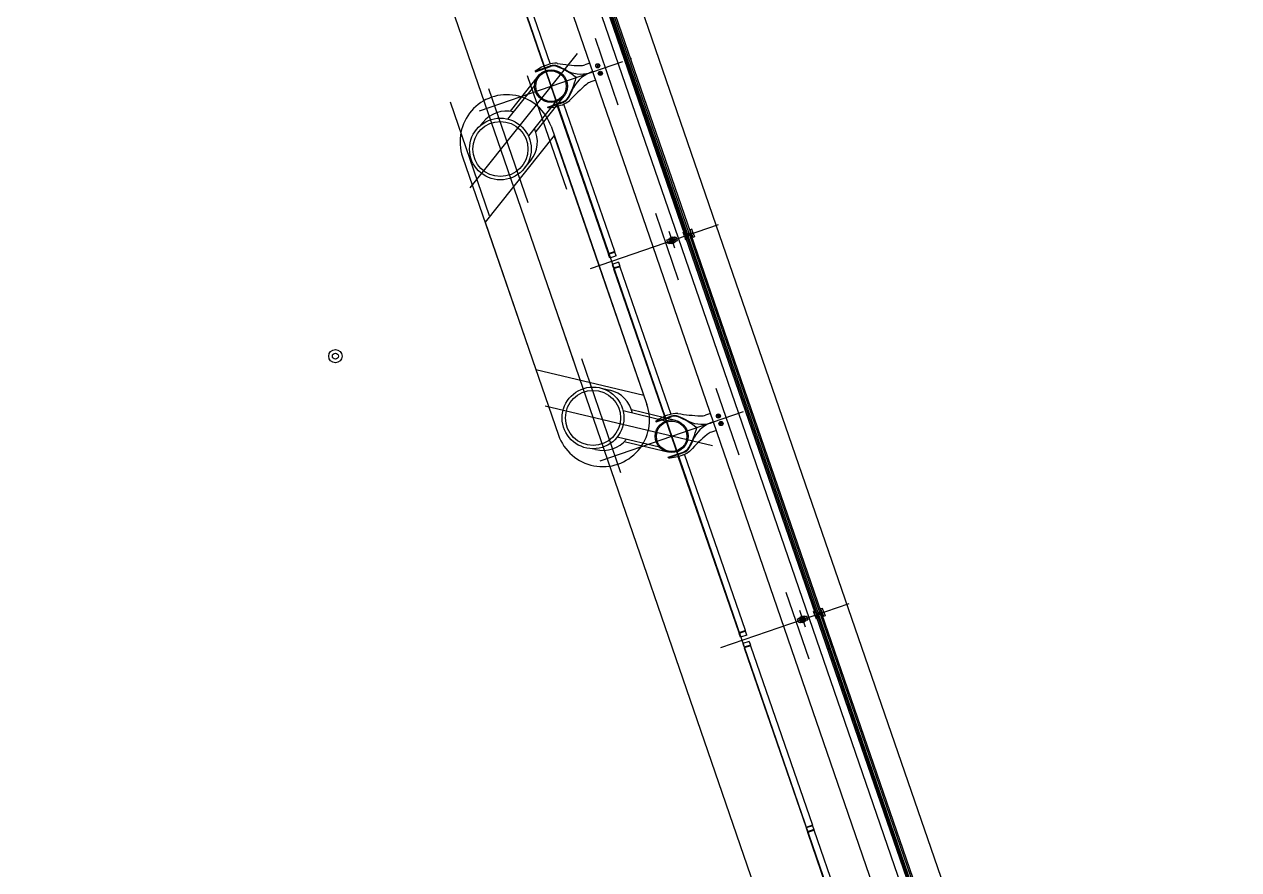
# Model space of a CAD drawing. Extents: x 809434 to 809707, y 818708 to 819364.
# Drawn here: x 809490.86 to 809499.94, y 819310.94 to 819317.27 of the extents above; entities that cross this region are included whole.
import ezdxf

# ---------------------------------------------------------------- set-up
doc = ezdxf.new("R2010")
doc.units = 0
for name, color, linetype in [('MAJ630_1', 7, 'Continuous'), ('MAJ630__', 7, 'Continuous'), ('MAJ640__', 7, 'Continuous'), ('MAJ640__1', 7, 'Continuous'), ('MMH294_S', 7, 'Continuous')]:
    doc.layers.add(name, color=color, linetype=linetype)

msp = doc.modelspace()

# ---------------------------------------------------------------- linework, layer by layer
at = {"layer": 'MAJ630_1'}
for p, q in [((809494.7055, 819316.8824), (809494.4952, 819316.6189)), ((809494.679, 819316.8136), (809494.4766, 819316.5599)), ((809494.8966, 819316.7299), (809494.6863, 819316.4664)), ((809494.8353, 819316.6888), (809494.6315, 819316.4334)), ((809494.2918, 819316.5343), (809494.2748, 819316.5131)), ((809494.8013, 819316.5057), (809495.5186, 819314.4226)), ((809494.1394, 819316.2778), (809494.8567, 819314.1947)), ((809494.6029, 819316.1915), (809494.649, 819316.2493)), ((809495.1688, 819314.548), (809495.2407, 819314.5309)), ((809495.6581, 819314.2992), (809495.3403, 819314.375)), ((809495.7317, 819314.3046), (809495.4038, 819314.3828)), ((809495.1347, 819314.0863), (809495.1083, 819314.0926)), ((809495.6117, 819314.1047), (809495.2961, 819314.18)), ((809495.675, 819314.0667), (809495.3471, 819314.1449))]:
    msp.add_line(p, q, dxfattribs=at)
msp.add_lwpolyline([(809495.4945, 819314.4924), (809494.8254, 819316.4358), (809494.3082, 819315.7877), (809494.688, 819314.6848), (809495.4945, 819314.4924)], dxfattribs=at)
for centre, radius in [((809494.801, 819316.8062), 0.1223), ((809494.801, 819316.8062), 0.1143), ((809494.4224, 819316.3355), 0.2309), ((809494.4224, 819316.3355), 0.2059), ((809495.1152, 819314.3234), 0.2309), ((809495.1152, 819314.3234), 0.2059), ((809495.7033, 819314.1856), 0.1223), ((809495.7033, 819314.1856), 0.1143)]:
    msp.add_circle(centre, radius, dxfattribs=at)
for centre, radius, start, end in [((809494.4704, 819316.3918), 0.35, 19, 199.00003), ((809494.4704, 819316.3918), 0.2285, 77.36555, 141.41268), ((809494.4704, 819316.3918), 0.2285, 321.42148, 25.45906), ((809495.1877, 819314.3086), 0.2285, 12.54094, 76.57852), ((809495.1877, 819314.3086), 0.35, 198.9995, 19.00002), ((809495.1877, 819314.3086), 0.2285, 256.58732, 320.63445)]:
    msp.add_arc(centre, radius, start, end, dxfattribs=at)
at = {"layer": 'MAJ630__'}
for p, q in [((809496.037, 819315.7661), (809492.1302, 819327.1123)), ((809495.5642, 819315.6033), (809493.6124, 819321.2717)), ((809495.8029, 819315.6935), (809494.8311, 819318.5158)), ((809495.8454, 819315.7081), (809494.8736, 819318.5305)), ((809495.8537, 819315.7348), (809495.8414, 819315.7305)), ((809495.8488, 819315.7092), (809495.8414, 819315.7305)), ((809495.8635, 819315.7064), (809495.8537, 819315.7348)), ((809499.9438, 819304.4199), (809496.037, 819315.7661)), ((809495.7955, 819315.7147), (809495.7882, 819315.7122)), ((809495.798, 819315.6838), (809495.7882, 819315.7122)), ((809495.8029, 819315.6934), (809495.7955, 819315.7147)), ((809495.8635, 819315.7064), (809495.798, 819315.6838)), ((809495.8635, 819315.7064), (809495.798, 819315.6838)), ((809495.798, 819315.6838), (809495.8078, 819315.6555)), ((809495.8488, 819315.7092), (809495.8029, 819315.6934)), ((809495.8537, 819315.6951), (809495.8078, 819315.6793)), ((809496.7796, 819312.8569), (809495.8078, 819315.6793)), ((809495.8078, 819315.6793), (809495.8151, 819315.658)), ((809495.8151, 819315.658), (809495.8078, 819315.6555)), ((809496.8221, 819312.8715), (809495.8503, 819315.6939)), ((809495.8537, 819315.6951), (809495.861, 819315.6738)), ((809495.8733, 819315.678), (809495.861, 819315.6738)), ((809495.8635, 819315.7064), (809495.8733, 819315.678)), ((809497.516, 819309.9349), (809495.5642, 819315.6033)), ((809496.7723, 819312.8782), (809496.7649, 819312.8756)), ((809496.7747, 819312.8473), (809496.7649, 819312.8756)), ((809496.7796, 819312.8569), (809496.7723, 819312.8782)), ((809496.8402, 819312.8698), (809496.7747, 819312.8473)), ((809496.8402, 819312.8698), (809496.7747, 819312.8473)), ((809496.7747, 819312.8473), (809496.7845, 819312.8189)), ((809496.8255, 819312.8727), (809496.7796, 819312.8569)), ((809496.8304, 819312.8585), (809496.7845, 819312.8427)), ((809497.7563, 819310.0203), (809496.7845, 819312.8427)), ((809496.7845, 819312.8427), (809496.7918, 819312.8214)), ((809496.7918, 819312.8214), (809496.7845, 819312.8189)), ((809496.8304, 819312.8982), (809496.8181, 819312.894)), ((809496.8255, 819312.8727), (809496.8181, 819312.894)), ((809497.7988, 819310.035), (809496.827, 819312.8574)), ((809496.8402, 819312.8698), (809496.8304, 819312.8982)), ((809496.8304, 819312.8585), (809496.8377, 819312.8372)), ((809496.85, 819312.8415), (809496.8377, 819312.8372)), ((809496.8402, 819312.8698), (809496.85, 819312.8415))]:
    msp.add_line(p, q, dxfattribs=at)
for points in [[(809494.683, 819316.9179), (809494.6843, 819316.9139), (809494.7971, 819316.9527)], [(809495.0911, 819316.9774), (809495.0542, 819316.9647)], [(809495.135, 819316.8498), (809495.0982, 819316.8371)], [(809494.7768, 819316.6454), (809494.7754, 819316.6494), (809494.8882, 819316.6882)], [(809495.5853, 819314.2974), (809495.5866, 819314.2934), (809495.6994, 819314.3322)], [(809495.9934, 819314.3569), (809495.9566, 819314.3442)], [(809496.0373, 819314.2293), (809496.0005, 819314.2166)], [(809495.6791, 819314.0249), (809495.6777, 819314.0289), (809495.7905, 819314.0677)]]:
    msp.add_lwpolyline(points, dxfattribs=at)
for centre, radius in [((809494.801, 819316.8062), 0.1223), ((809494.801, 819316.8062), 0.1143), ((809495.7033, 819314.1856), 0.1223), ((809495.7033, 819314.1856), 0.1143)]:
    msp.add_circle(centre, radius, dxfattribs=at)
for centre, radius, start, end in [((809494.8831, 819316.6439), 0.3393, 107.29394, 126.13928), ((809494.8375, 819316.8046), 0.1724, 87.60393, 108.72489), ((809494.8216, 819316.8818), 0.075, 68.03764, 109), ((809494.8439, 819316.9568), 0.02, 80.57421, 87.60393), ((809495.0667, 819318.2987), 1.3402, 260.57421, 267.92155), ((809494.6391, 819316.4294), 0.5628, 51.63214, 68.03764), ((809495.0217, 819317.0593), 0.1, 267.92155, 289), ((809494.4415, 819317.0033), 0.5628, 329.96236, 346.36786), ((809495.9292, 819315.7936), 1.3402, 130.07845, 137.42579), ((809495.1307, 819316.7425), 0.1, 109, 130.07845), ((809494.7658, 819316.9845), 0.3393, 271.86071, 290.70605), ((809494.8288, 819316.8299), 0.1724, 289.2751, 310.39607), ((809494.8638, 819316.7592), 0.075, 289, 329.96236), ((809494.9276, 819316.7138), 0.02, 310.39607, 317.42579), ((809495.7854, 819314.0234), 0.3393, 107.29394, 126.13928), ((809495.7398, 819314.1841), 0.1724, 87.60393, 108.72489), ((809495.7239, 819314.2613), 0.075, 68.03764, 109), ((809495.7462, 819314.3363), 0.02, 80.57421, 87.60393), ((809495.969, 819315.6782), 1.3402, 260.57421, 267.92155), ((809495.5414, 819313.8089), 0.5628, 51.63214, 68.03764), ((809495.924, 819314.4388), 0.1, 267.92155, 289), ((809495.3438, 819314.3828), 0.5628, 329.96236, 346.36786), ((809496.8316, 819313.1731), 1.3402, 130.07845, 137.42579), ((809496.0331, 819314.122), 0.1, 109, 130.07845), ((809495.7661, 819314.1386), 0.075, 289, 329.96236), ((809495.6681, 819314.364), 0.3393, 271.86071, 290.70605), ((809495.7311, 819314.2093), 0.1724, 289.2751, 310.39607), ((809495.8299, 819314.0933), 0.02, 310.39607, 317.42579)]:
    msp.add_arc(centre, radius, start, end, dxfattribs=at)
at = {"layer": 'MAJ640__'}
for p, q in [((809495.7533, 819315.6684), (809493.8015, 819321.3368)), ((809495.8123, 819315.6967), (809494.8405, 819318.5191)), ((809495.813, 819315.697), (809494.8412, 819318.5193)), ((809495.8225, 819315.7002), (809494.8507, 819318.5226)), ((809495.8338, 819315.7041), (809494.862, 819318.5265)), ((809495.668, 819315.6549), (809495.6784, 819315.6585)), ((809495.6729, 819315.6408), (809495.668, 819315.6549)), ((809495.6778, 819315.6266), (809495.6729, 819315.6408)), ((809495.7227, 819315.6751), (809495.6787, 819315.6599)), ((809495.6801, 819315.6525), (809495.6877, 819315.6551)), ((809495.6934, 819315.6386), (809495.6858, 819315.6359)), ((809495.6878, 819315.6552), (809495.7186, 819315.6658)), ((809495.6885, 819315.6676), (809495.7103, 819315.675)), ((809495.6891, 819315.6688), (809495.6885, 819315.6676)), ((809495.6885, 819315.6676), (809495.6895, 819315.6647)), ((809495.709, 819315.6757), (809495.6891, 819315.6688)), ((809495.6895, 819315.6647), (809495.7112, 819315.6722)), ((809495.6919, 819315.6655), (809495.6916, 819315.6649)), ((809495.6917, 819315.6644), (809495.6916, 819315.6649)), ((809495.6935, 819315.6386), (809495.7243, 819315.6492)), ((809495.7225, 819315.6396), (809495.7007, 819315.6321)), ((809495.7235, 819315.6368), (809495.7017, 819315.6293)), ((809495.7089, 819315.6714), (809495.7095, 819315.6711)), ((809495.709, 819315.6757), (809495.7103, 819315.675)), ((809495.7097, 819315.6706), (809495.7095, 819315.6711)), ((809495.7103, 819315.675), (809495.7112, 819315.6722)), ((809495.7262, 819315.6684), (809495.7186, 819315.6658)), ((809495.7206, 819315.6389), (809495.7203, 819315.6399)), ((809495.7225, 819315.6396), (809495.7235, 819315.6368)), ((809495.7228, 819315.6355), (809495.7235, 819315.6368)), ((809495.7238, 819315.6741), (809495.7342, 819315.6777)), ((809495.7335, 819315.6458), (809495.744, 819315.6494)), ((809495.7342, 819315.6777), (809495.7391, 819315.6635)), ((809495.7391, 819315.6635), (809495.744, 819315.6494)), ((809497.7051, 819310.0001), (809495.7533, 819315.6684)), ((809496.789, 819312.8602), (809495.8172, 819315.6825)), ((809496.7898, 819312.8604), (809495.8179, 819315.6828)), ((809496.7992, 819312.8637), (809495.8274, 819315.686)), ((809496.8106, 819312.8676), (809495.8387, 819315.6899)), ((809495.6882, 819315.6302), (809495.6778, 819315.6266)), ((809495.7007, 819315.6321), (809495.7017, 819315.6293)), ((809495.703, 819315.6286), (809495.7017, 819315.6293)), ((809495.7026, 819315.6328), (809495.7023, 819315.6337)), ((809495.703, 819315.6286), (809495.7228, 819315.6355)), ((809496.6447, 819312.8184), (809496.6551, 819312.822)), ((809496.6994, 819312.8385), (809496.6554, 819312.8234)), ((809496.6645, 819312.8186), (809496.6953, 819312.8292)), ((809496.6652, 819312.831), (809496.687, 819312.8385)), ((809496.6658, 819312.8323), (809496.6652, 819312.831)), ((809496.6652, 819312.831), (809496.6662, 819312.8282)), ((809496.6857, 819312.8391), (809496.6658, 819312.8323)), ((809496.6662, 819312.8282), (809496.688, 819312.8357)), ((809496.6686, 819312.829), (809496.6683, 819312.8283)), ((809496.6684, 819312.8279), (809496.6683, 819312.8283)), ((809496.6856, 819312.8348), (809496.6862, 819312.8345)), ((809496.6857, 819312.8391), (809496.687, 819312.8385)), ((809496.6864, 819312.8341), (809496.6862, 819312.8345)), ((809496.687, 819312.8385), (809496.688, 819312.8357)), ((809496.7029, 819312.8318), (809496.6953, 819312.8292)), ((809496.7005, 819312.8376), (809496.7109, 819312.8412)), ((809496.7109, 819312.8412), (809496.7207, 819312.8128)), ((809497.7657, 819310.0236), (809496.7939, 819312.846)), ((809497.7665, 819310.0238), (809496.7946, 819312.8462)), ((809497.7759, 819310.0271), (809496.8041, 819312.8495)), ((809497.7873, 819310.031), (809496.8154, 819312.8534)), ((809496.6545, 819312.79), (809496.6447, 819312.8184)), ((809496.6649, 819312.7936), (809496.6545, 819312.79)), ((809496.6568, 819312.8159), (809496.6644, 819312.8185)), ((809496.6701, 819312.802), (809496.6625, 819312.7994)), ((809496.6702, 819312.8021), (809496.701, 819312.8127)), ((809496.6992, 819312.803), (809496.6774, 819312.7955)), ((809496.6774, 819312.7955), (809496.6784, 819312.7927)), ((809496.7002, 819312.8002), (809496.6784, 819312.7927)), ((809496.6797, 819312.7921), (809496.6784, 819312.7927)), ((809496.6793, 819312.7962), (809496.679, 819312.7971)), ((809496.6797, 819312.7921), (809496.6995, 819312.7989)), ((809496.6973, 819312.8024), (809496.697, 819312.8033)), ((809496.6992, 819312.803), (809496.7002, 819312.8002)), ((809496.6995, 819312.7989), (809496.7002, 819312.8002)), ((809496.7103, 819312.8092), (809496.7207, 819312.8128))]:
    msp.add_line(p, q, dxfattribs=at)
for points in [[(809494.683, 819316.9179), (809494.7958, 819316.9567)], [(809494.7768, 819316.6454), (809494.8896, 819316.6842)], [(809495.6893, 819315.6292), (809495.7333, 819315.6444)], [(809495.5853, 819314.2974), (809495.6981, 819314.3362)], [(809495.6791, 819314.0249), (809495.7919, 819314.0637)], [(809496.666, 819312.7927), (809496.71, 819312.8078)]]:
    msp.add_lwpolyline(points, dxfattribs=at)
for centre, radius in [((809495.1505, 819316.9582), 0.0155), ((809495.1505, 819316.9582), 0.0135), ((809495.1505, 819316.9582), 0.0042), ((809495.1701, 819316.9015), 0.0155), ((809495.1701, 819316.9015), 0.0135), ((809495.1701, 819316.9015), 0.0042), ((809496.0528, 819314.3377), 0.0155), ((809496.0528, 819314.3377), 0.0135), ((809496.0528, 819314.3377), 0.0042), ((809496.0724, 819314.281), 0.0155), ((809496.0724, 819314.281), 0.0135), ((809496.0724, 819314.281), 0.0042), ((809496.6827, 819312.8156), 0.006)]:
    msp.add_circle(centre, radius, dxfattribs=at)
for centre, radius, start, end in [((809494.8216, 819316.8818), 0.0792, 68.03764, 109), ((809494.6391, 819316.4294), 0.567, 59.89592, 68.03764), ((809494.9336, 819316.9373), 0.02, 239.89592, 251.32459), ((809495.0255, 819317.127), 0.2307, 244.76877, 292.32268), ((809495.1754, 819316.6915), 0.2307, 105.67731, 153.23123), ((809495.1754, 819316.6915), 0.2307, 105.67731, 112.32268), ((809495.0255, 819317.127), 0.2307, 285.67731, 292.32268), ((809494.4415, 819317.0033), 0.567, 329.96236, 338.10407), ((809494.9862, 819316.7844), 0.02, 146.67541, 158.10407), ((809494.8638, 819316.7592), 0.0792, 289, 329.96236), ((809495.706, 819315.6522), 0.0095, 146.69488, 199.00008), ((809495.706, 819315.6522), 0.0095, 199.00008, 251.30512), ((809495.706, 819315.6522), 0.006, 18.99986, 199.00013), ((809495.706, 819315.6522), 0.006, 199.00013, 18.99986), ((809495.706, 819315.6522), 0.0109, 101.1265, 116.87349), ((809495.706, 819315.6522), 0.0109, 281.1265, 296.87349), ((809495.706, 819315.6522), 0.0095, 18.99991, 72.81736), ((809495.706, 819315.6522), 0.0095, 325.18264, 18.99991), ((809495.7239, 819314.2613), 0.0792, 68.03764, 109), ((809495.5414, 819313.8089), 0.567, 59.89592, 68.03764), ((809495.8359, 819314.3168), 0.02, 239.89592, 251.32459), ((809495.9278, 819314.5065), 0.2307, 244.76877, 292.32268), ((809496.0777, 819314.071), 0.2307, 105.67731, 153.23123), ((809495.9278, 819314.5065), 0.2307, 285.67731, 292.32268), ((809496.0777, 819314.071), 0.2307, 105.67731, 112.32268), ((809495.7661, 819314.1386), 0.0792, 289, 329.96236), ((809495.3438, 819314.3828), 0.567, 329.96236, 338.10407), ((809495.8885, 819314.1639), 0.02, 146.67541, 158.10407), ((809496.6827, 819312.8156), 0.0095, 146.69488, 251.30512), ((809496.6827, 819312.8156), 0.0109, 101.1265, 116.87349), ((809496.6827, 819312.8156), 0.0095, 325.18264, 72.81736), ((809496.6827, 819312.8156), 0.0109, 281.1265, 296.87349)]:
    msp.add_arc(centre, radius, start, end, dxfattribs=at)
for points, degree in [([(809495.6784, 819315.6592), (809495.6784, 819315.6593), (809495.6784, 819315.6593), (809495.6784, 819315.6594), (809495.6784, 819315.6595), (809495.6785, 819315.6596), (809495.6785, 819315.6596), (809495.6785, 819315.6597), (809495.6785, 819315.6597), (809495.6785, 819315.6597), (809495.6785, 819315.6598), (809495.6786, 819315.6598), (809495.6786, 819315.6599), (809495.6787, 819315.6599), (809495.6787, 819315.6599), (809495.6787, 819315.6599)], 3), ([(809495.6793, 819315.6531), (809495.6792, 819315.6534), (809495.6791, 819315.6537), (809495.6789, 819315.6546), (809495.6788, 819315.6551), (809495.6786, 819315.6562), (809495.6785, 819315.6568), (809495.6784, 819315.658), (809495.6784, 819315.6586), (809495.6784, 819315.6592)], 3), ([(809495.6793, 819315.6531), (809495.6793, 819315.653), (809495.6793, 819315.653), (809495.6793, 819315.6529), (809495.6793, 819315.6529), (809495.6793, 819315.6529), (809495.6793, 819315.6529), (809495.6793, 819315.6529)], 3), ([(809495.6801, 819315.6525), (809495.6801, 819315.6525), (809495.6801, 819315.6525), (809495.68, 819315.6525), (809495.68, 819315.6525), (809495.6799, 819315.6525), (809495.6799, 819315.6525), (809495.6798, 819315.6525), (809495.6797, 819315.6525), (809495.6795, 819315.6526), (809495.6795, 819315.6526), (809495.6794, 819315.6527), (809495.6793, 819315.6528), (809495.6793, 819315.6529)], 3), ([(809495.6877, 819315.6551), (809495.6877, 819315.6551), (809495.6878, 819315.6551), (809495.6878, 819315.6552)], 2), ([(809495.6877, 819315.6551), (809495.6877, 819315.6551), (809495.6877, 819315.6551), (809495.6877, 819315.6549), (809495.6878, 819315.6547), (809495.6879, 819315.6541), (809495.688, 819315.6538), (809495.6882, 819315.6525), (809495.6883, 819315.6515), (809495.6888, 819315.6492), (809495.689, 819315.648), (809495.6895, 819315.6467), (809495.6895, 819315.6466), (809495.6896, 819315.6465)], 3), ([(809495.6896, 819315.6465), (809495.6899, 819315.6455), (809495.6903, 819315.6445), (809495.6913, 819315.6425), (809495.6918, 819315.6416), (809495.6925, 819315.6403), (809495.6928, 819315.6398), (809495.6931, 819315.6392), (809495.6932, 819315.6389), (809495.6933, 819315.6387), (809495.6934, 819315.6386), (809495.6934, 819315.6386)], 3), ([(809495.6935, 819315.6386), (809495.6935, 819315.6386), (809495.6934, 819315.6386), (809495.6934, 819315.6386)], 2), ([(809495.6935, 819315.6386), (809495.6935, 819315.6386), (809495.6934, 819315.6386), (809495.6934, 819315.6386)], 2), ([(809495.6989, 819315.6587), (809495.6989, 819315.6587), (809495.6989, 819315.6586), (809495.6988, 819315.6586), (809495.6988, 819315.6585), (809495.6986, 819315.6583), (809495.6985, 819315.6581), (809495.6983, 819315.6577), (809495.6982, 819315.6575), (809495.698, 819315.6574)], 3), ([(809495.701, 819315.6619), (809495.6999, 819315.6602), (809495.6989, 819315.6587)], 2), ([(809495.7029, 819315.6432), (809495.7031, 819315.6431), (809495.7033, 819315.643), (809495.7037, 819315.6429), (809495.7039, 819315.6428), (809495.7042, 819315.6427), (809495.7043, 819315.6427), (809495.7044, 819315.6427), (809495.7044, 819315.6427), (809495.7044, 819315.6427)], 3), ([(809495.7076, 819315.6617), (809495.7058, 819315.6622), (809495.7039, 819315.6629)], 2), ([(809495.7044, 819315.6427), (809495.7061, 819315.6421), (809495.7081, 819315.6414)], 2), ([(809495.709, 819315.6612), (809495.7088, 819315.6612), (809495.7086, 819315.6613), (809495.7082, 819315.6614), (809495.708, 819315.6615), (809495.7078, 819315.6616), (809495.7077, 819315.6616), (809495.7076, 819315.6616), (809495.7076, 819315.6616), (809495.7076, 819315.6617)], 3), ([(809495.7109, 819315.6424), (809495.7121, 819315.6441), (809495.7131, 819315.6456)], 2), ([(809495.7131, 819315.6456), (809495.7131, 819315.6456), (809495.7131, 819315.6457), (809495.7131, 819315.6457), (809495.7132, 819315.6458), (809495.7133, 819315.6461), (809495.7135, 819315.6462), (809495.7137, 819315.6466), (809495.7138, 819315.6468), (809495.7139, 819315.6469)], 3), ([(809495.7224, 819315.6578), (809495.7221, 819315.6588), (809495.7217, 819315.6598), (809495.7207, 819315.6618), (809495.7202, 819315.6627), (809495.7195, 819315.664), (809495.7192, 819315.6645), (809495.7188, 819315.6652), (809495.7187, 819315.6654), (809495.7186, 819315.6656), (809495.7186, 819315.6657), (809495.7186, 819315.6658)], 3), ([(809495.7243, 819315.6492), (809495.7243, 819315.6492), (809495.7243, 819315.6492), (809495.7242, 819315.6494), (809495.7242, 819315.6496), (809495.7241, 819315.6502), (809495.724, 819315.6506), (809495.7238, 819315.6518), (809495.7237, 819315.6528), (809495.7232, 819315.6551), (809495.7229, 819315.6563), (809495.7225, 819315.6576), (809495.7225, 819315.6577), (809495.7224, 819315.6578)], 3), ([(809495.7227, 819315.6751), (809495.7227, 819315.6751), (809495.7228, 819315.6751), (809495.7228, 819315.6751), (809495.7229, 819315.6751), (809495.7229, 819315.675), (809495.723, 819315.675), (809495.723, 819315.675), (809495.7231, 819315.675), (809495.7231, 819315.6749), (809495.7231, 819315.6749), (809495.7232, 819315.6749), (809495.7232, 819315.6748), (809495.7233, 819315.6748), (809495.7233, 819315.6747), (809495.7234, 819315.6747)], 3), ([(809495.7234, 819315.6747), (809495.7237, 819315.6742), (809495.7241, 819315.6737), (809495.7248, 819315.6727), (809495.7251, 819315.6722), (809495.7256, 819315.6713), (809495.7259, 819315.6708), (809495.7262, 819315.67), (809495.7264, 819315.6696), (809495.7265, 819315.6693)], 3), ([(809495.7319, 819315.6518), (809495.7313, 819315.6516), (809495.7306, 819315.6514), (809495.729, 819315.6508), (809495.7281, 819315.6505), (809495.7265, 819315.65), (809495.7259, 819315.6498), (809495.725, 819315.6494), (809495.7246, 819315.6493), (809495.7243, 819315.6492)], 3), ([(809495.7319, 819315.6518), (809495.731, 819315.6515), (809495.7302, 819315.6512), (809495.7293, 819315.6509), (809495.728, 819315.6505), (809495.7267, 819315.65), (809495.7254, 819315.6496), (809495.7251, 819315.6495), (809495.7247, 819315.6493), (809495.7243, 819315.6492)], 3), ([(809495.7266, 819315.6691), (809495.7266, 819315.6691), (809495.7266, 819315.6691), (809495.7266, 819315.669), (809495.7266, 819315.6689), (809495.7266, 819315.6687), (809495.7265, 819315.6687), (809495.7265, 819315.6685), (809495.7264, 819315.6685), (809495.7263, 819315.6684), (809495.7263, 819315.6684), (809495.7262, 819315.6684), (809495.7262, 819315.6684), (809495.7262, 819315.6684)], 3), ([(809495.7266, 819315.6691), (809495.7266, 819315.6691), (809495.7266, 819315.6692), (809495.7265, 819315.6692), (809495.7265, 819315.6692), (809495.7265, 819315.6693), (809495.7265, 819315.6693), (809495.7265, 819315.6693)], 3), ([(809495.7319, 819315.6518), (809495.7319, 819315.6518), (809495.7319, 819315.6518), (809495.7319, 819315.6518), (809495.732, 819315.6518), (809495.7321, 819315.6519), (809495.7321, 819315.6519), (809495.7322, 819315.6518), (809495.7323, 819315.6518), (809495.7324, 819315.6518), (809495.7325, 819315.6517), (809495.7326, 819315.6516), (809495.7326, 819315.6515), (809495.7327, 819315.6514)], 3), ([(809495.7327, 819315.6512), (809495.7327, 819315.6513), (809495.7327, 819315.6513), (809495.7327, 819315.6514), (809495.7327, 819315.6514), (809495.7327, 819315.6514), (809495.7327, 819315.6514), (809495.7327, 819315.6514)], 3), ([(809495.7327, 819315.6512), (809495.7328, 819315.6509), (809495.7329, 819315.6506), (809495.7331, 819315.6497), (809495.7332, 819315.6492), (809495.7334, 819315.6481), (809495.7334, 819315.6475), (809495.7335, 819315.6463), (809495.7336, 819315.6457), (809495.7336, 819315.6451)], 3), ([(809495.7336, 819315.6451), (809495.7336, 819315.645), (809495.7336, 819315.645), (809495.7335, 819315.6449), (809495.7335, 819315.6448), (809495.7335, 819315.6447), (809495.7335, 819315.6447), (809495.7335, 819315.6446), (809495.7335, 819315.6446), (809495.7334, 819315.6446), (809495.7334, 819315.6445), (809495.7334, 819315.6445), (809495.7334, 819315.6444), (809495.7333, 819315.6444), (809495.7333, 819315.6444), (809495.7333, 819315.6444)], 3), ([(809495.6854, 819315.6352), (809495.6854, 819315.6352), (809495.6854, 819315.6352), (809495.6854, 819315.6353), (809495.6854, 819315.6354), (809495.6854, 819315.6356), (809495.6854, 819315.6356), (809495.6855, 819315.6358), (809495.6856, 819315.6358), (809495.6857, 819315.6359), (809495.6857, 819315.6359), (809495.6858, 819315.6359), (809495.6858, 819315.6359), (809495.6858, 819315.6359)], 3), ([(809495.6854, 819315.6352), (809495.6854, 819315.6352), (809495.6854, 819315.6351), (809495.6854, 819315.6351), (809495.6854, 819315.6351), (809495.6855, 819315.635), (809495.6855, 819315.635), (809495.6855, 819315.635)], 3), ([(809495.6886, 819315.6296), (809495.6882, 819315.6301), (809495.6879, 819315.6306), (809495.6872, 819315.6316), (809495.6869, 819315.6321), (809495.6864, 819315.633), (809495.6861, 819315.6335), (809495.6857, 819315.6343), (809495.6856, 819315.6347), (809495.6855, 819315.635)], 3), ([(809495.6893, 819315.6292), (809495.6893, 819315.6292), (809495.6892, 819315.6292), (809495.6891, 819315.6292), (809495.6891, 819315.6292), (809495.689, 819315.6293), (809495.689, 819315.6293), (809495.6889, 819315.6293), (809495.6889, 819315.6293), (809495.6889, 819315.6294), (809495.6888, 819315.6294), (809495.6888, 819315.6294), (809495.6887, 819315.6295), (809495.6887, 819315.6295), (809495.6886, 819315.6296), (809495.6886, 819315.6296)], 3), ([(809496.6551, 819312.8227), (809496.6551, 819312.8227), (809496.6551, 819312.8228), (809496.6551, 819312.8229), (809496.6552, 819312.8229), (809496.6552, 819312.823), (809496.6552, 819312.823), (809496.6552, 819312.8231), (809496.6552, 819312.8231), (809496.6552, 819312.8232), (809496.6552, 819312.8232), (809496.6553, 819312.8233), (809496.6553, 819312.8233), (809496.6554, 819312.8234), (809496.6554, 819312.8234), (809496.6554, 819312.8234)], 3), ([(809496.656, 819312.8165), (809496.6559, 819312.8168), (809496.6558, 819312.8172), (809496.6556, 819312.818), (809496.6555, 819312.8186), (809496.6553, 819312.8197), (809496.6552, 819312.8203), (809496.6551, 819312.8214), (809496.6551, 819312.822), (809496.6551, 819312.8227)], 3), ([(809496.6756, 819312.8221), (809496.6756, 819312.8221), (809496.6756, 819312.8221), (809496.6755, 819312.822), (809496.6755, 819312.8219), (809496.6753, 819312.8217), (809496.6752, 819312.8215), (809496.675, 819312.8212), (809496.6749, 819312.821), (809496.6748, 819312.8208)], 3), ([(809496.6777, 819312.8254), (809496.6766, 819312.8236), (809496.6756, 819312.8221)], 2), ([(809496.6843, 819312.8251), (809496.6825, 819312.8257), (809496.6806, 819312.8263)], 2), ([(809496.6857, 819312.8246), (809496.6856, 819312.8247), (809496.6853, 819312.8247), (809496.6849, 819312.8249), (809496.6847, 819312.8249), (809496.6845, 819312.825), (809496.6844, 819312.8251), (809496.6843, 819312.8251), (809496.6843, 819312.8251), (809496.6843, 819312.8251)], 3), ([(809496.701, 819312.8127), (809496.701, 819312.8127), (809496.701, 819312.8127), (809496.7009, 819312.8128), (809496.7009, 819312.813), (809496.7008, 819312.8136), (809496.7007, 819312.814), (809496.7005, 819312.8152), (809496.7004, 819312.8163), (809496.6999, 819312.8185), (809496.6996, 819312.8197), (809496.6989, 819312.822), (809496.6984, 819312.8231), (809496.6974, 819312.8252), (809496.6969, 819312.8262), (809496.6962, 819312.8275), (809496.6959, 819312.828), (809496.6955, 819312.8286), (809496.6954, 819312.8288), (809496.6953, 819312.8291), (809496.6953, 819312.8291), (809496.6953, 819312.8292)], 3), ([(809496.6994, 819312.8385), (809496.6994, 819312.8385), (809496.6995, 819312.8385), (809496.6995, 819312.8385), (809496.6996, 819312.8385), (809496.6997, 819312.8385), (809496.6997, 819312.8385), (809496.6997, 819312.8384), (809496.6998, 819312.8384), (809496.6998, 819312.8384), (809496.6999, 819312.8384), (809496.6999, 819312.8383), (809496.6999, 819312.8383), (809496.7, 819312.8382), (809496.7, 819312.8382), (809496.7001, 819312.8381)], 3), ([(809496.7001, 819312.8381), (809496.7004, 819312.8377), (809496.7008, 819312.8372), (809496.7015, 819312.8362), (809496.7018, 819312.8357), (809496.7023, 819312.8347), (809496.7026, 819312.8342), (809496.7029, 819312.8334), (809496.7031, 819312.8331), (809496.7032, 819312.8328)], 3), ([(809496.7033, 819312.8326), (809496.7033, 819312.8325), (809496.7033, 819312.8325), (809496.7033, 819312.8324), (809496.7033, 819312.8323), (809496.7033, 819312.8322), (809496.7033, 819312.8321), (809496.7032, 819312.832), (809496.7031, 819312.8319), (809496.703, 819312.8319), (809496.703, 819312.8318), (809496.7029, 819312.8318), (809496.7029, 819312.8318), (809496.7029, 819312.8318)], 3), ([(809496.7033, 819312.8326), (809496.7033, 819312.8326), (809496.7033, 819312.8326), (809496.7033, 819312.8326), (809496.7032, 819312.8327), (809496.7032, 819312.8327), (809496.7032, 819312.8327), (809496.7032, 819312.8328)], 3), ([(809496.656, 819312.8165), (809496.656, 819312.8165), (809496.656, 819312.8164), (809496.656, 819312.8164), (809496.656, 819312.8164), (809496.656, 819312.8163), (809496.656, 819312.8163), (809496.656, 819312.8163)], 3), ([(809496.6568, 819312.8159), (809496.6568, 819312.8159), (809496.6568, 819312.8159), (809496.6567, 819312.8159), (809496.6567, 819312.8159), (809496.6566, 819312.8159), (809496.6566, 819312.8159), (809496.6565, 819312.8159), (809496.6564, 819312.8159), (809496.6563, 819312.816), (809496.6562, 819312.816), (809496.6561, 819312.8162), (809496.656, 819312.8162), (809496.656, 819312.8163)], 3), ([(809496.6621, 819312.7986), (809496.6621, 819312.7987), (809496.6621, 819312.7987), (809496.6621, 819312.7988), (809496.6621, 819312.7989), (809496.6621, 819312.799), (809496.6621, 819312.7991), (809496.6622, 819312.7992), (809496.6623, 819312.7993), (809496.6624, 819312.7993), (809496.6624, 819312.7994), (809496.6625, 819312.7994), (809496.6625, 819312.7994), (809496.6625, 819312.7994)], 3), ([(809496.6621, 819312.7986), (809496.6621, 819312.7986), (809496.6621, 819312.7986), (809496.6621, 819312.7986), (809496.6621, 819312.7985), (809496.6622, 819312.7985), (809496.6622, 819312.7984), (809496.6622, 819312.7984)], 3), ([(809496.6653, 819312.7931), (809496.6649, 819312.7935), (809496.6646, 819312.794), (809496.6639, 819312.795), (809496.6636, 819312.7955), (809496.6631, 819312.7965), (809496.6628, 819312.797), (809496.6624, 819312.7978), (809496.6623, 819312.7981), (809496.6622, 819312.7984)], 3), ([(809496.6644, 819312.8185), (809496.6644, 819312.8186), (809496.6645, 819312.8186), (809496.6645, 819312.8186)], 2), ([(809496.6644, 819312.8185), (809496.6644, 819312.8185), (809496.6644, 819312.8185), (809496.6645, 819312.8184), (809496.6645, 819312.8182), (809496.6646, 819312.8176), (809496.6647, 819312.8172), (809496.6649, 819312.8159), (809496.665, 819312.8149), (809496.6655, 819312.8127), (809496.6658, 819312.8115), (809496.6665, 819312.8092), (809496.667, 819312.808), (809496.668, 819312.806), (809496.6685, 819312.805), (809496.6692, 819312.8037), (809496.6695, 819312.8032), (809496.6698, 819312.8026), (809496.6699, 819312.8024), (809496.67, 819312.8021), (809496.6701, 819312.8021), (809496.6701, 819312.802)], 3), ([(809496.666, 819312.7927), (809496.666, 819312.7927), (809496.6659, 819312.7926), (809496.6658, 819312.7927), (809496.6658, 819312.7927), (809496.6657, 819312.7927), (809496.6657, 819312.7927), (809496.6656, 819312.7928), (809496.6656, 819312.7928), (809496.6656, 819312.7928), (809496.6655, 819312.7928), (809496.6655, 819312.7929), (809496.6654, 819312.7929), (809496.6654, 819312.793), (809496.6653, 819312.793), (809496.6653, 819312.7931)], 3), ([(809496.6702, 819312.8021), (809496.6702, 819312.802), (809496.6701, 819312.802), (809496.6701, 819312.802)], 2), ([(809496.6702, 819312.8021), (809496.6702, 819312.802), (809496.6701, 819312.802), (809496.6701, 819312.802)], 2), ([(809496.6796, 819312.8066), (809496.6798, 819312.8065), (809496.68, 819312.8065), (809496.6805, 819312.8063), (809496.6807, 819312.8063), (809496.6809, 819312.8062), (809496.681, 819312.8061), (809496.6811, 819312.8061), (809496.6811, 819312.8061), (809496.6811, 819312.8061)], 3), ([(809496.6811, 819312.8061), (809496.6828, 819312.8055), (809496.6848, 819312.8049)], 2), ([(809496.6876, 819312.8058), (809496.6888, 819312.8076), (809496.6898, 819312.8091)], 2), ([(809496.6898, 819312.8091), (809496.6898, 819312.8091), (809496.6898, 819312.8091), (809496.6899, 819312.8092), (809496.6899, 819312.8093), (809496.6901, 819312.8095), (809496.6902, 819312.8097), (809496.6904, 819312.81), (809496.6905, 819312.8102), (809496.6906, 819312.8104)], 3), ([(809496.7086, 819312.8153), (809496.708, 819312.815), (809496.7073, 819312.8148), (809496.7057, 819312.8143), (809496.7048, 819312.8139), (809496.7032, 819312.8134), (809496.7026, 819312.8132), (809496.7017, 819312.8129), (809496.7013, 819312.8128), (809496.701, 819312.8127)], 3), ([(809496.7086, 819312.8153), (809496.7077, 819312.815), (809496.7069, 819312.8147), (809496.706, 819312.8144), (809496.7047, 819312.8139), (809496.7034, 819312.8135), (809496.7021, 819312.813), (809496.7018, 819312.8129), (809496.7014, 819312.8128), (809496.701, 819312.8127)], 3), ([(809496.7086, 819312.8153), (809496.7086, 819312.8153), (809496.7086, 819312.8153), (809496.7086, 819312.8153), (809496.7087, 819312.8153), (809496.7088, 819312.8153), (809496.7088, 819312.8153), (809496.7089, 819312.8153), (809496.709, 819312.8153), (809496.7091, 819312.8152), (809496.7092, 819312.8152), (809496.7093, 819312.815), (809496.7093, 819312.815), (809496.7094, 819312.8149)], 3), ([(809496.7094, 819312.8147), (809496.7094, 819312.8147), (809496.7094, 819312.8147), (809496.7094, 819312.8148), (809496.7094, 819312.8148), (809496.7094, 819312.8149), (809496.7094, 819312.8149), (809496.7094, 819312.8149)], 3), ([(809496.7094, 819312.8147), (809496.7095, 819312.8144), (809496.7096, 819312.814), (809496.7098, 819312.8132), (809496.7099, 819312.8126), (809496.7101, 819312.8115), (809496.7102, 819312.8109), (809496.7102, 819312.8098), (809496.7103, 819312.8091), (809496.7103, 819312.8085)], 3), ([(809496.7103, 819312.8085), (809496.7103, 819312.8085), (809496.7103, 819312.8084), (809496.7102, 819312.8083), (809496.7102, 819312.8083), (809496.7102, 819312.8082), (809496.7102, 819312.8082), (809496.7102, 819312.8081), (809496.7102, 819312.8081), (809496.7102, 819312.808), (809496.7101, 819312.808), (809496.7101, 819312.8079), (809496.7101, 819312.8079), (809496.71, 819312.8078), (809496.71, 819312.8078), (809496.71, 819312.8078)], 3)]:
    msp.add_open_spline(points, degree=degree, dxfattribs=at)
at = {"layer": 'MAJ640__1'}
for p, q in [((809490.862, 819326.6757), (809494.9685, 819314.7494)), ((809493.2988, 819321.169), (809495.2522, 819315.4959)), ((809495.3044, 819316.6648), (809495.1328, 819317.1634)), ((809494.996, 819317.0505), (809494.1942, 819316.0456)), ((809494.922, 819316.4548), (809494.704, 819317.0881)), ((809495.3943, 819317.0184), (809495.3991, 819317.0042)), ((809494.265, 819316.6216), (809495.337, 819316.9907)), ((809494.7415, 819316.9791), (809494.8589, 819316.6382)), ((809494.6226, 819316.8866), (809494.9157, 819316.0354)), ((809494.3342, 819316.7873), (809494.6273, 819315.9361)), ((809494.0458, 819316.688), (809494.3389, 819315.8368)), ((809495.7556, 819315.3545), (809495.5839, 819315.8531)), ((809495.7556, 819315.3545), (809495.5839, 819315.8531)), ((809495.0952, 819315.4418), (809496.0534, 819315.7718)), ((809495.0952, 819315.4418), (809496.0534, 819315.7718)), ((809495.6823, 819315.7208), (809495.7251, 819315.5965)), ((809495.6823, 819315.7208), (809495.7251, 819315.5965)), ((809495.8454, 819315.7081), (809495.8503, 819315.6939)), ((809495.8454, 819315.7081), (809495.8503, 819315.6939)), ((809495.2522, 819315.4959), (809497.2056, 819309.8228)), ((809494.7688, 819315.3294), (809498.8753, 819303.4032)), ((809495.3238, 819313.9131), (809495.0307, 819314.7643)), ((809495.5824, 819314.537), (809495.8004, 819313.9037)), ((809496.2068, 819314.0443), (809496.0351, 819314.5429)), ((809496.0074, 819314.1131), (809494.7569, 819314.4113)), ((809495.1674, 819314.0011), (809496.2393, 819314.3702)), ((809495.7629, 819314.0127), (809495.6455, 819314.3536)), ((809496.7323, 819312.518), (809496.5606, 819313.0166)), ((809496.0719, 819312.6053), (809497.0301, 819312.9352)), ((809496.6591, 819312.8843), (809496.7018, 819312.76))]:
    msp.add_line(p, q, dxfattribs=at)
for centre, radius in [((809495.3967, 819317.0113), 0.003), ((809495.8479, 819315.701), 0.003), ((809495.8479, 819315.701), 0.003), ((809493.1885, 819314.7853), 0.05), ((809493.1885, 819314.7853), 0.0228)]:
    msp.add_circle(centre, radius, dxfattribs=at)
at = {"layer": 'MMH294_S'}
for p, q in [((809494.2926, 819318.2749), (809494.7472, 819316.9548)), ((809494.3399, 819318.2912), (809494.7943, 819316.9715)), ((809495.2303, 819315.5518), (809494.8501, 819316.6559)), ((809495.2775, 819315.5681), (809494.8975, 819316.6718)), ((809495.2775, 819315.5681), (809495.2303, 819315.5518)), ((809495.2792, 819315.5634), (809495.2319, 819315.5471)), ((809495.2417, 819315.5187), (809495.2319, 819315.5471)), ((809495.2338, 819315.5477), (809495.2322, 819315.5525)), ((809495.2773, 819315.5627), (809495.2756, 819315.5674)), ((809495.2889, 819315.535), (809495.2792, 819315.5634)), ((809495.2889, 819315.535), (809495.2417, 819315.5187)), ((809495.3052, 819315.4877), (809495.2579, 819315.4714)), ((809495.2579, 819315.4714), (809495.2677, 819315.4431)), ((809495.315, 819315.4593), (809495.2677, 819315.4431)), ((809495.3166, 819315.4546), (809495.2693, 819315.4383)), ((809495.3052, 819315.4877), (809495.315, 819315.4593)), ((809495.3131, 819315.4587), (809495.3147, 819315.454)), ((809495.3166, 819315.4546), (809495.6966, 819314.3509)), ((809495.2693, 819315.4383), (809495.6495, 819314.3343)), ((809495.2696, 819315.4437), (809495.2712, 819315.439)), ((809496.207, 819312.7152), (809495.7524, 819314.0354)), ((809496.2542, 819312.7315), (809495.7998, 819314.0512)), ((809496.2542, 819312.7315), (809496.207, 819312.7152)), ((809496.254, 819312.7261), (809496.2523, 819312.7309)), ((809496.2559, 819312.7268), (809496.2086, 819312.7105)), ((809496.2184, 819312.6822), (809496.2086, 819312.7105)), ((809496.2105, 819312.7112), (809496.2089, 819312.7159)), ((809496.2656, 819312.6984), (809496.2184, 819312.6822)), ((809496.2819, 819312.6512), (809496.2346, 819312.6349)), ((809496.2656, 819312.6984), (809496.2559, 819312.7268)), ((809496.2819, 819312.6512), (809496.2917, 819312.6228)), ((809496.2346, 819312.6349), (809496.2444, 819312.6065)), ((809496.2917, 819312.6228), (809496.2444, 819312.6065)), ((809496.2933, 819312.6181), (809496.246, 819312.6018)), ((809496.246, 819312.6018), (809496.7083, 819311.2591)), ((809496.2463, 819312.6072), (809496.2479, 819312.6024)), ((809496.2898, 819312.6221), (809496.2914, 819312.6174)), ((809496.2933, 819312.6181), (809496.7556, 819311.2754)), ((809496.7556, 819311.2754), (809496.7083, 819311.2591)), ((809496.7572, 819311.2707), (809496.71, 819311.2544)), ((809496.71, 819311.2544), (809496.7197, 819311.2261)), ((809496.7102, 819311.2598), (809496.7119, 819311.2551)), ((809496.767, 819311.2423), (809496.7197, 819311.2261)), ((809496.749, 819311.2308), (809496.7214, 819311.2213)), ((809497.1517, 819309.9714), (809496.7214, 819311.2213)), ((809496.7216, 819311.2267), (809496.7233, 819311.222)), ((809496.7686, 819311.2376), (809496.749, 819311.2308)), ((809496.7537, 819311.2748), (809496.7554, 819311.27)), ((809496.7572, 819311.2707), (809496.767, 819311.2423)), ((809496.7651, 819311.2417), (809496.7667, 819311.237)), ((809497.1989, 819309.9881), (809496.7686, 819311.2376))]:
    msp.add_line(p, q, dxfattribs=at)

doc.saveas('drawing.dxf')
